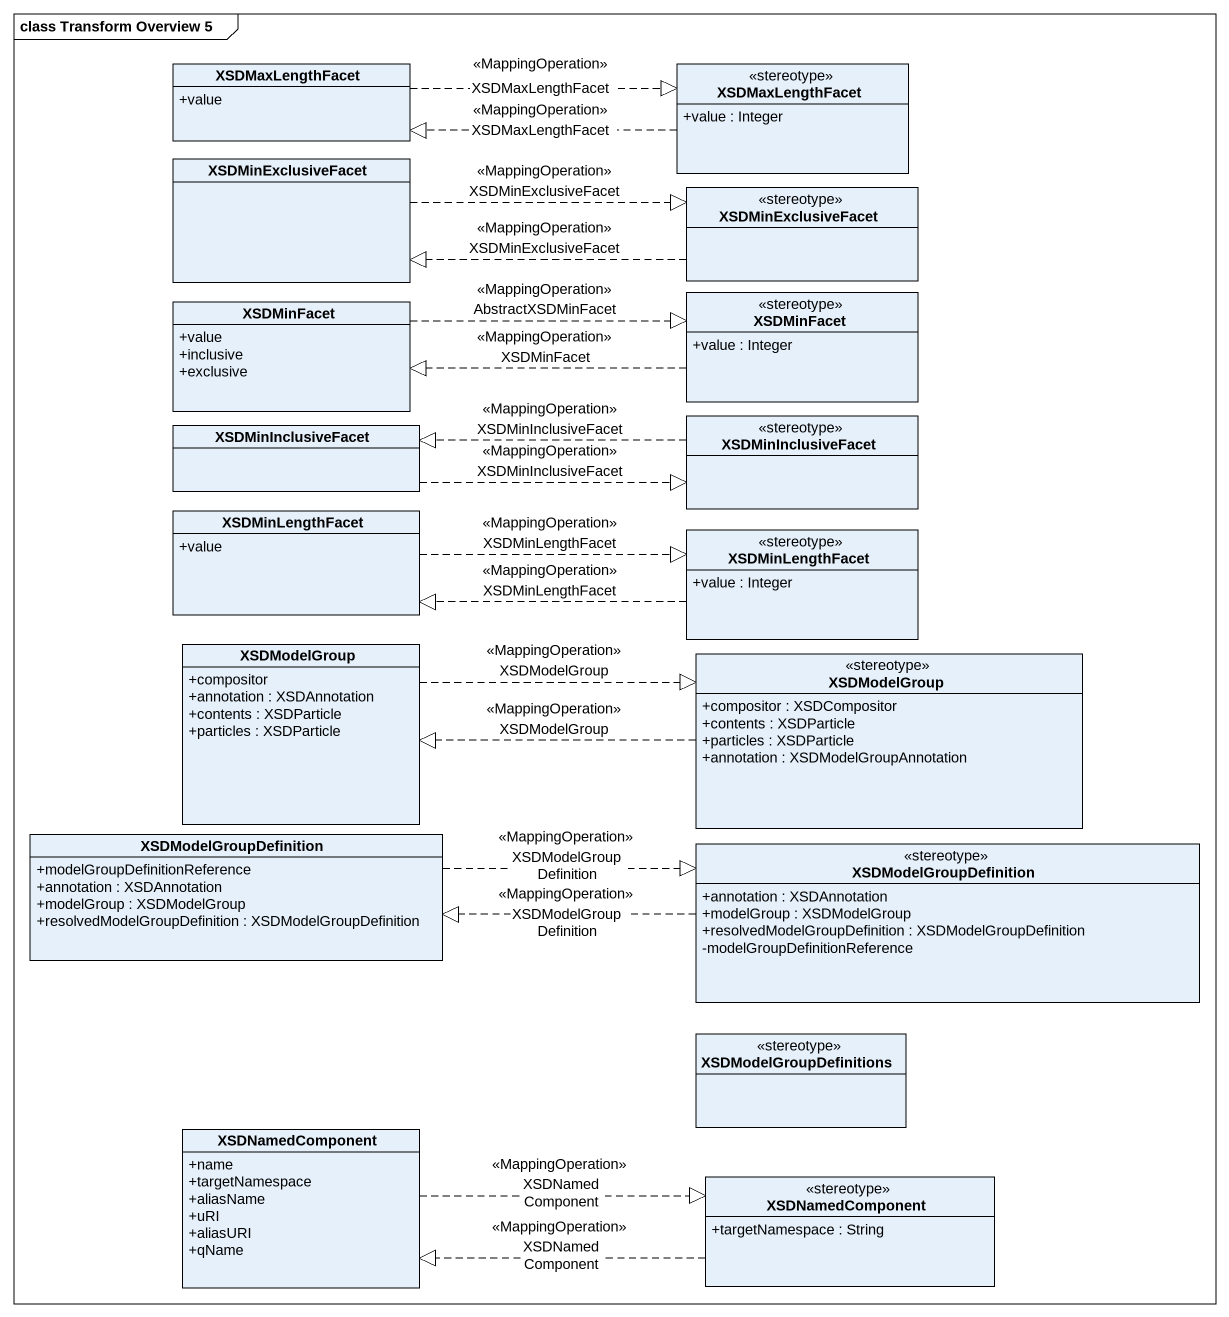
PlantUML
@startuml
mainframe class Transform Overview 5
hide circle
hide empty members
skinparam classAttributeIconSize 0
class XSDMaxLengthFacet {
  +value
}
class "XSDMaxLengthFacet" as XSDMaxLengthFacet_2 <<stereotype>> {
  +value : Integer
}
class XSDMinExclusiveFacet
class "XSDMinExclusiveFacet" as XSDMinExclusiveFacet_2 <<stereotype>>
class XSDMinFacet {
  +value
  +inclusive
  +exclusive
}
class "XSDMinFacet" as XSDMinFacet_2 <<stereotype>> {
  +value : Integer
}
class XSDMinInclusiveFacet
class "XSDMinInclusiveFacet" as XSDMinInclusiveFacet_2 <<stereotype>>
class XSDMinLengthFacet {
  +value
}
class "XSDMinLengthFacet" as XSDMinLengthFacet_2 <<stereotype>> {
  +value : Integer
}
class XSDModelGroup {
  +compositor
  +annotation : XSDAnnotation
  +contents : XSDParticle
  +particles : XSDParticle
}
class "XSDModelGroup" as XSDModelGroup_2 <<stereotype>> {
  +compositor : XSDCompositor
  +contents : XSDParticle
  +particles : XSDParticle
  +annotation : XSDModelGroupAnnotation
}
class XSDModelGroupDefinition {
  +modelGroupDefinitionReference
  +annotation : XSDAnnotation
  +modelGroup : XSDModelGroup
  +resolvedModelGroupDefinition : XSDModelGroupDefinition
}
class "XSDModelGroupDefinition" as XSDModelGroupDefinition_2 <<stereotype>> {
  +annotation : XSDAnnotation
  +modelGroup : XSDModelGroup
  +resolvedModelGroupDefinition : XSDModelGroupDefinition
  -modelGroupDefinitionReference
}
class XSDModelGroupDefinitions <<stereotype>>
class XSDNamedComponent {
  +name
  +targetNamespace
  +aliasName
  +uRI
  +aliasURI
  +qName
}
class "XSDNamedComponent" as XSDNamedComponent_2 <<stereotype>> {
  +targetNamespace : String
}
XSDMaxLengthFacet .right.|> XSDMaxLengthFacet_2 : <<MappingOperation>>\nXSDMaxLengthFacet
XSDMaxLengthFacet_2 .left.|> XSDMaxLengthFacet : <<MappingOperation>>\nXSDMaxLengthFacet
XSDMinExclusiveFacet .right.|> XSDMinExclusiveFacet_2 : <<MappingOperation>>\nXSDMinExclusiveFacet
XSDMinExclusiveFacet_2 .left.|> XSDMinExclusiveFacet : <<MappingOperation>>\nXSDMinExclusiveFacet
XSDMinFacet .right.|> XSDMinFacet_2 : <<MappingOperation>>\nAbstractXSDMinFacet
XSDMinFacet_2 .left.|> XSDMinFacet : <<MappingOperation>>\nXSDMinFacet
XSDMinInclusiveFacet .right.|> XSDMinInclusiveFacet_2 : <<MappingOperation>>\nXSDMinInclusiveFacet
XSDMinInclusiveFacet_2 .left.|> XSDMinInclusiveFacet : <<MappingOperation>>\nXSDMinInclusiveFacet
XSDMinLengthFacet .right.|> XSDMinLengthFacet_2 : <<MappingOperation>>\nXSDMinLengthFacet
XSDMinLengthFacet_2 .left.|> XSDMinLengthFacet : <<MappingOperation>>\nXSDMinLengthFacet
XSDModelGroup .right.|> XSDModelGroup_2 : <<MappingOperation>>\nXSDModelGroup
XSDModelGroup_2 .left.|> XSDModelGroup : <<MappingOperation>>\nXSDModelGroup
XSDModelGroupDefinition .right.|> XSDModelGroupDefinition_2 : <<MappingOperation>>\nXSDModelGroupDefinition
XSDModelGroupDefinition_2 .left.|> XSDModelGroupDefinition : <<MappingOperation>>\nXSDModelGroupDefinition
XSDNamedComponent .right.|> XSDNamedComponent_2 : <<MappingOperation>>\nXSDNamedComponent
XSDNamedComponent_2 .left.|> XSDNamedComponent : <<MappingOperation>>\nXSDNamedComponent
@enduml
